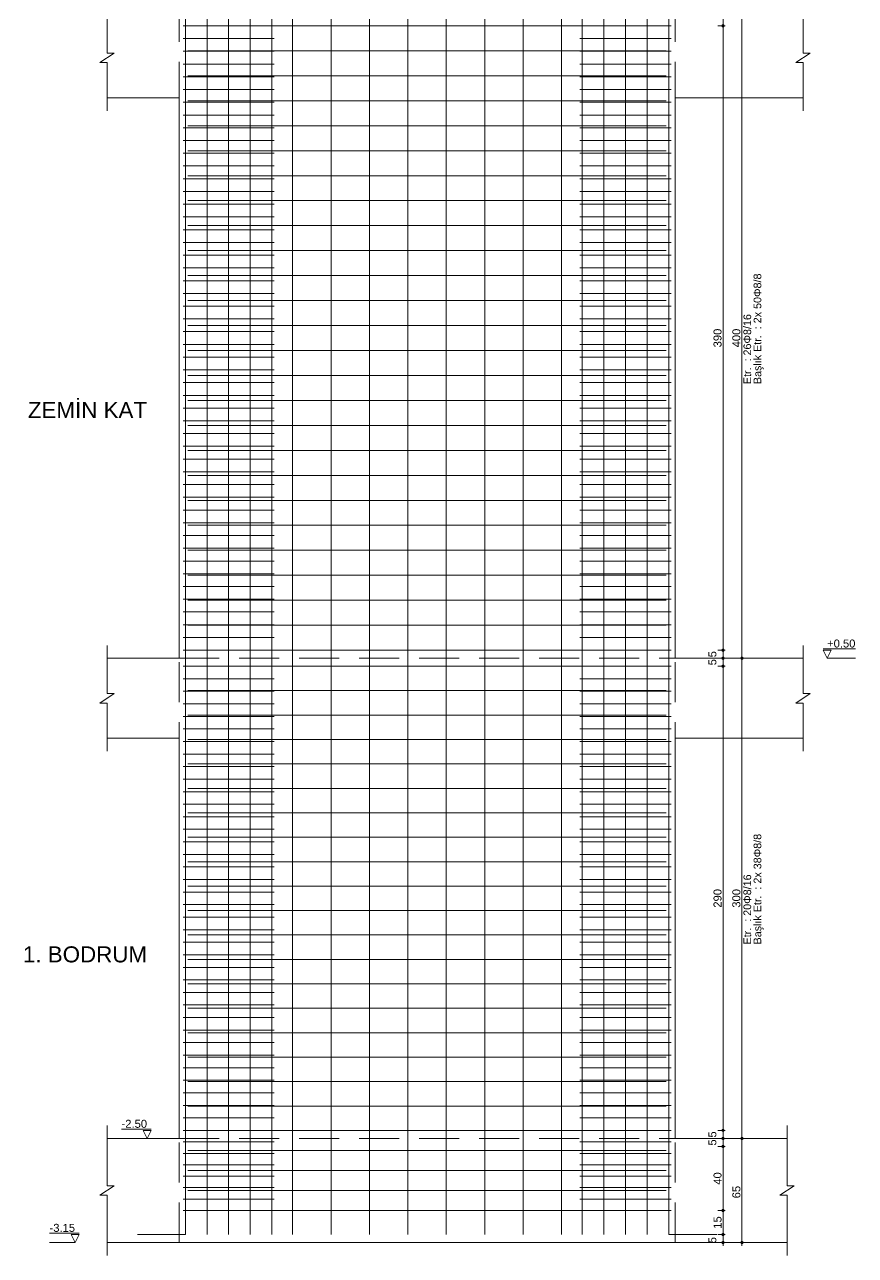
# Model space of a CAD drawing. Header units: millimetres. Extents: x 2232 to 85269, y -3593 to 5869.
# Drawn here: x 79510 to 80289, y -1392 to -239 of the extents above; entities that cross this region are included whole.
import ezdxf

# ---------------------------------------------------------------- set-up
doc = ezdxf.new("R2010")
doc.units = ezdxf.units.MM
doc.linetypes.add('DASHED2', pattern=[37.5, 25, -12.5])
for name, color, linetype in [('Donatı Çizgisi', 7, 'Continuous'), ('Panel', 7, 'Continuous'), ('Standart', 7, 'Continuous'), ('Ölçülendirme', 7, 'Continuous')]:
    doc.layers.add(name, color=color, linetype=linetype)
doc.styles.add('arial_1_18', font='arial.ttf', dxfattribs={"height": 0.2})

# ---------------------------------------------------------------- blocks, each defined once
blk = doc.blocks.new('IDE824Entity7259')
at = {"layer": 'Donatı Çizgisi', "color": 5, "linetype": 'Continuous', "lineweight": 5}
for points in [[(11187.87, 185.24), (11187.87, 1540.24)], [(11201.36, 185.24), (11201.36, 1540.24)], [(11214.87, 185.24), (11214.87, 1540.24)], [(11228.37, 185.24), (11228.37, 1540.24)], [(11241.87, 185.24), (11241.87, 1540.24)], [(11254.86, 185.24), (11254.86, 1540.24)], [(11278.87, 185.24), (11278.87, 1540.24)], [(11302.87, 185.24), (11302.87, 1540.24)], [(11326.87, 185.24), (11326.87, 1540.24)], [(11350.87, 185.24), (11350.87, 1540.24)], [(11374.87, 185.24), (11374.87, 1540.24)], [(11398.87, 185.24), (11398.87, 1540.24)], [(11422.86, 185.24), (11422.86, 1540.24)], [(11435.87, 185.24), (11435.87, 1540.24)], [(11449.37, 185.24), (11449.37, 1540.24)], [(11462.87, 185.24), (11462.87, 1540.24)], [(11476.36, 185.24), (11476.36, 1540.24)], [(11489.87, 185.24), (11489.87, 1540.24)], [(11157.87, 185.24), (11187.87, 185.24)], [(11489.87, 185.24), (11519.86, 185.24)]]:
    blk.add_lwpolyline(points, dxfattribs=at)
at = {"layer": 'Donatı Çizgisi', "color": 1, "linetype": 'Continuous', "lineweight": 5}
for points in [[(11186.37, 940.24), (11491.37, 940.24)], [(11186.37, 932.28), (11243.36, 932.28)], [(11434.36, 932.28), (11491.37, 932.28)], [(11186.37, 924.32), (11243.36, 924.32)], [(11189.37, 924.64), (11488.37, 924.64)], [(11434.36, 924.32), (11491.37, 924.32)], [(11186.37, 916.36), (11243.36, 916.36)], [(11434.36, 916.36), (11491.37, 916.36)], [(11186.37, 908.4), (11243.36, 908.4)], [(11189.37, 909.04), (11488.37, 909.04)], [(11434.36, 908.4), (11491.37, 908.4)], [(11186.37, 900.44), (11243.36, 900.44)], [(11434.36, 900.44), (11491.37, 900.44)], [(11186.37, 892.48), (11243.36, 892.48)], [(11189.37, 893.44), (11488.37, 893.44)], [(11434.36, 892.48), (11491.37, 892.48)], [(11186.37, 884.53), (11243.36, 884.53)], [(11434.36, 884.53), (11491.37, 884.53)], [(11186.37, 876.57), (11243.36, 876.57)], [(11189.37, 877.84), (11488.37, 877.84)], [(11434.36, 876.57), (11491.37, 876.57)], [(11186.37, 868.61), (11243.36, 868.61)], [(11189.37, 862.24), (11488.37, 862.24)], [(11434.36, 868.61), (11491.37, 868.61)], [(11186.37, 860.65), (11243.36, 860.65)], [(11434.36, 860.65), (11491.37, 860.65)], [(11186.37, 852.69), (11243.36, 852.69)], [(11189.37, 846.64), (11488.37, 846.64)], [(11434.36, 852.69), (11491.37, 852.69)], [(11186.37, 844.73), (11243.36, 844.73)], [(11434.36, 844.73), (11491.37, 844.73)], [(11186.37, 836.77), (11243.36, 836.77)], [(11189.37, 831.04), (11488.37, 831.04)], [(11434.36, 836.77), (11491.37, 836.77)], [(11186.37, 828.81), (11243.36, 828.81)], [(11434.36, 828.81), (11491.37, 828.81)], [(11186.37, 820.85), (11243.36, 820.85)], [(11189.37, 815.44), (11488.37, 815.44)], [(11434.36, 820.85), (11491.37, 820.85)], [(11186.37, 812.89), (11243.36, 812.89)], [(11434.36, 812.89), (11491.37, 812.89)], [(11186.37, 804.93), (11243.36, 804.93)], [(11189.37, 799.84), (11488.37, 799.84)], [(11434.36, 804.93), (11491.37, 804.93)], [(11186.37, 796.97), (11243.36, 796.97)], [(11434.36, 796.97), (11491.37, 796.97)], [(11186.37, 789.02), (11243.36, 789.02)], [(11189.37, 784.24), (11488.37, 784.24)], [(11434.36, 789.02), (11491.37, 789.02)], [(11186.37, 781.06), (11243.36, 781.06)], [(11434.36, 781.06), (11491.37, 781.06)], [(11186.37, 773.1), (11243.36, 773.1)], [(11434.36, 773.1), (11491.37, 773.1)], [(11186.37, 765.14), (11243.36, 765.14)], [(11189.37, 768.64), (11488.37, 768.64)], [(11434.36, 765.14), (11491.37, 765.14)], [(11186.37, 757.18), (11243.36, 757.18)], [(11434.36, 757.18), (11491.37, 757.18)], [(11186.37, 749.22), (11243.36, 749.22)], [(11189.37, 753.04), (11488.37, 753.04)], [(11434.36, 749.22), (11491.37, 749.22)], [(11186.37, 741.26), (11243.36, 741.26)], [(11434.36, 741.26), (11491.37, 741.26)], [(11186.37, 733.3), (11243.36, 733.3)], [(11189.37, 737.44), (11488.37, 737.44)], [(11434.36, 733.3), (11491.37, 733.3)], [(11186.37, 725.34), (11243.36, 725.34)], [(11434.36, 725.34), (11491.37, 725.34)], [(11186.37, 717.38), (11243.36, 717.38)], [(11189.37, 721.84), (11488.37, 721.84)], [(11434.36, 717.38), (11491.37, 717.38)], [(11186.37, 709.42), (11243.36, 709.42)], [(11434.36, 709.42), (11491.37, 709.42)], [(11186.37, 701.46), (11243.36, 701.46)], [(11189.37, 706.24), (11488.37, 706.24)], [(11434.36, 701.46), (11491.37, 701.46)], [(11186.37, 693.51), (11243.36, 693.51)], [(11434.36, 693.51), (11491.37, 693.51)], [(11186.37, 685.55), (11243.36, 685.55)], [(11189.37, 690.64), (11488.37, 690.64)], [(11434.36, 685.55), (11491.37, 685.55)], [(11186.37, 677.59), (11243.36, 677.59)], [(11434.36, 677.59), (11491.37, 677.59)], [(11186.37, 669.63), (11243.36, 669.63)], [(11189.37, 675.04), (11488.37, 675.04)], [(11434.36, 669.63), (11491.37, 669.63)], [(11186.37, 661.67), (11243.36, 661.67)], [(11434.36, 661.67), (11491.37, 661.67)], [(11186.37, 653.71), (11243.36, 653.71)], [(11189.37, 659.44), (11488.37, 659.44)], [(11434.36, 653.71), (11491.37, 653.71)], [(11186.37, 645.75), (11243.36, 645.75)], [(11189.37, 643.84), (11488.37, 643.84)], [(11434.36, 645.75), (11491.37, 645.75)], [(11186.37, 637.79), (11243.36, 637.79)], [(11434.36, 637.79), (11491.37, 637.79)], [(11186.37, 629.83), (11243.36, 629.83)], [(11189.37, 628.24), (11488.37, 628.24)], [(11434.36, 629.83), (11491.37, 629.83)], [(11186.37, 621.87), (11243.36, 621.87)], [(11434.36, 621.87), (11491.37, 621.87)], [(11186.37, 613.91), (11243.36, 613.91)], [(11189.37, 612.64), (11488.37, 612.64)], [(11434.36, 613.91), (11491.37, 613.91)], [(11186.37, 605.95), (11243.36, 605.95)], [(11434.36, 605.95), (11491.37, 605.95)], [(11186.37, 598), (11243.36, 598)], [(11189.37, 597.04), (11488.37, 597.04)], [(11434.36, 598), (11491.37, 598)], [(11186.37, 590.04), (11243.36, 590.04)], [(11434.36, 590.04), (11491.37, 590.04)], [(11186.37, 582.08), (11243.36, 582.08)], [(11189.37, 581.44), (11488.37, 581.44)], [(11434.36, 582.08), (11491.37, 582.08)], [(11186.37, 574.12), (11243.36, 574.12)], [(11434.36, 574.12), (11491.37, 574.12)], [(11186.37, 566.16), (11243.36, 566.16)], [(11189.37, 565.84), (11488.37, 565.84)], [(11434.36, 566.16), (11491.37, 566.16)], [(11186.37, 558.2), (11243.36, 558.2)], [(11434.36, 558.2), (11491.37, 558.2)], [(11186.37, 550.24), (11491.37, 550.24)], [(11186.37, 540.24), (11491.37, 540.24)], [(11186.37, 532.4), (11243.36, 532.4)], [(11434.36, 532.4), (11491.37, 532.4)], [(11186.37, 524.56), (11243.36, 524.56)], [(11189.37, 524.98), (11488.37, 524.98)], [(11434.36, 524.56), (11491.37, 524.56)], [(11186.37, 516.73), (11243.36, 516.73)], [(11434.36, 516.73), (11491.37, 516.73)], [(11186.37, 508.89), (11243.36, 508.89)], [(11189.37, 509.71), (11488.37, 509.71)], [(11434.36, 508.89), (11491.37, 508.89)], [(11186.37, 501.05), (11243.36, 501.05)], [(11434.36, 501.05), (11491.37, 501.05)], [(11186.37, 493.21), (11243.36, 493.21)], [(11189.37, 494.45), (11488.37, 494.45)], [(11434.36, 493.21), (11491.37, 493.21)], [(11186.37, 485.38), (11243.36, 485.38)], [(11434.36, 485.38), (11491.37, 485.38)], [(11186.37, 477.54), (11243.36, 477.54)], [(11189.37, 479.19), (11488.37, 479.19)], [(11434.36, 477.54), (11491.37, 477.54)], [(11186.37, 469.7), (11243.36, 469.7)], [(11434.36, 469.7), (11491.37, 469.7)], [(11186.37, 461.86), (11243.36, 461.86)], [(11189.37, 463.92), (11488.37, 463.92)], [(11434.36, 461.86), (11491.37, 461.86)], [(11186.37, 454.02), (11243.36, 454.02)], [(11434.36, 454.02), (11491.37, 454.02)], [(11186.37, 446.19), (11243.36, 446.19)], [(11189.37, 448.66), (11488.37, 448.66)], [(11434.36, 446.19), (11491.37, 446.19)], [(11186.37, 438.35), (11243.36, 438.35)], [(11434.36, 438.35), (11491.37, 438.35)], [(11189.37, 433.4), (11488.37, 433.4)], [(11186.37, 430.51), (11243.36, 430.51)], [(11434.36, 430.51), (11491.37, 430.51)], [(11186.37, 422.67), (11243.36, 422.67)], [(11189.37, 418.13), (11488.37, 418.13)], [(11434.36, 422.67), (11491.37, 422.67)], [(11186.37, 414.83), (11243.36, 414.83)], [(11434.36, 414.83), (11491.37, 414.83)], [(11186.37, 407), (11243.36, 407)], [(11189.37, 402.87), (11488.37, 402.87)], [(11434.36, 407), (11491.37, 407)], [(11186.37, 399.16), (11243.36, 399.16)], [(11434.36, 399.16), (11491.37, 399.16)], [(11186.37, 391.32), (11243.36, 391.32)], [(11189.37, 387.61), (11488.37, 387.61)], [(11434.36, 391.32), (11491.37, 391.32)], [(11186.37, 383.48), (11243.36, 383.48)], [(11434.36, 383.48), (11491.37, 383.48)], [(11186.37, 375.65), (11243.36, 375.65)], [(11189.37, 372.35), (11488.37, 372.35)], [(11434.36, 375.65), (11491.37, 375.65)], [(11186.37, 367.81), (11243.36, 367.81)], [(11434.36, 367.81), (11491.37, 367.81)], [(11186.37, 359.97), (11243.36, 359.97)], [(11189.37, 357.08), (11488.37, 357.08)], [(11434.36, 359.97), (11491.37, 359.97)], [(11186.37, 352.13), (11243.36, 352.13)], [(11434.36, 352.13), (11491.37, 352.13)], [(11186.37, 344.29), (11243.36, 344.29)], [(11189.37, 341.82), (11488.37, 341.82)], [(11434.36, 344.29), (11491.37, 344.29)], [(11186.37, 336.46), (11243.36, 336.46)], [(11434.36, 336.46), (11491.37, 336.46)], [(11186.37, 328.62), (11243.36, 328.62)], [(11189.37, 326.56), (11488.37, 326.56)], [(11434.36, 328.62), (11491.37, 328.62)], [(11186.37, 320.78), (11243.36, 320.78)], [(11434.36, 320.78), (11491.37, 320.78)], [(11186.37, 312.94), (11243.36, 312.94)], [(11189.37, 311.29), (11488.37, 311.29)], [(11434.36, 312.94), (11491.37, 312.94)], [(11186.37, 305.1), (11243.36, 305.1)], [(11434.36, 305.1), (11491.37, 305.1)], [(11186.37, 297.27), (11243.36, 297.27)], [(11189.37, 296.03), (11488.37, 296.03)], [(11434.36, 297.27), (11491.37, 297.27)], [(11186.37, 289.43), (11243.36, 289.43)], [(11434.36, 289.43), (11491.37, 289.43)], [(11186.37, 281.59), (11243.36, 281.59)], [(11189.37, 280.77), (11488.37, 280.77)], [(11434.36, 281.59), (11491.37, 281.59)], [(11186.37, 273.75), (11243.36, 273.75)], [(11434.36, 273.75), (11491.37, 273.75)], [(11186.37, 265.92), (11243.36, 265.92)], [(11189.37, 265.5), (11488.37, 265.5)], [(11434.36, 265.92), (11491.37, 265.92)], [(11186.37, 258.08), (11243.36, 258.08)], [(11434.36, 258.08), (11491.37, 258.08)], [(11186.37, 250.24), (11491.37, 250.24)], [(11186.37, 243.1), (11243.36, 243.1)], [(11434.36, 243.1), (11491.37, 243.1)], [(11186.37, 235.95), (11243.36, 235.95)], [(11189.37, 237.74), (11488.37, 237.74)], [(11434.36, 235.95), (11491.37, 235.95)], [(11186.37, 228.81), (11243.36, 228.81)], [(11189.37, 225.24), (11488.37, 225.24)], [(11434.36, 228.81), (11491.37, 228.81)], [(11186.37, 221.67), (11243.36, 221.67)], [(11434.36, 221.67), (11491.37, 221.67)], [(11186.37, 214.53), (11243.36, 214.53)], [(11189.37, 212.74), (11488.37, 212.74)], [(11434.36, 214.53), (11491.37, 214.53)], [(11186.37, 207.38), (11243.36, 207.38)], [(11186.37, 200.24), (11491.37, 200.24)], [(11434.36, 207.38), (11491.37, 207.38)]]:
    blk.add_lwpolyline(points, dxfattribs=at)
at = {"layer": 'Panel', "color": 1, "linetype": 'Continuous', "lineweight": 5}
for points in [[(11138.86, 923.24), (11138.86, 953.24)], [(11573.87, 923.24), (11573.87, 953.24)], [(11134.36, 917.24), (11143.36, 923.24)], [(11138.86, 923.24), (11143.36, 923.24)], [(11569.37, 917.24), (11578.37, 923.24)], [(11573.87, 923.24), (11578.37, 923.24)], [(11134.36, 917.24), (11138.86, 917.24)], [(11138.86, 887.24), (11138.86, 917.24)], [(11569.37, 917.24), (11573.87, 917.24)], [(11573.87, 887.24), (11573.87, 917.24)], [(11138.86, 895.24), (11183.86, 895.24)], [(11183.86, 545.24), (11183.86, 895.24)], [(11493.87, 545.24), (11493.87, 895.24)], [(11493.87, 895.24), (11573.87, 895.24)], [(11138.86, 523.24), (11138.86, 553.24)], [(11573.87, 523.24), (11573.87, 553.24)], [(11138.86, 545.24), (11183.86, 545.24)], [(11493.87, 545.24), (11573.87, 545.24)], [(11134.36, 517.24), (11143.36, 523.24)], [(11138.86, 523.24), (11143.36, 523.24)], [(11569.37, 517.24), (11578.37, 523.24)], [(11573.87, 523.24), (11578.37, 523.24)], [(11134.36, 517.24), (11138.86, 517.24)], [(11138.86, 487.24), (11138.86, 517.24)], [(11569.37, 517.24), (11573.87, 517.24)], [(11573.87, 487.24), (11573.87, 517.24)], [(11138.86, 495.24), (11183.86, 495.24)], [(11183.86, 245.24), (11183.86, 495.24)], [(11493.87, 245.24), (11493.87, 495.24)], [(11493.87, 495.24), (11573.87, 495.24)], [(11138.86, 215.74), (11138.86, 253.24)], [(11563.87, 215.74), (11563.87, 253.24)], [(11138.86, 245.24), (11183.86, 245.24)], [(11493.87, 245.24), (11563.87, 245.24)], [(11134.36, 209.74), (11143.36, 215.74)], [(11138.86, 215.74), (11143.36, 215.74)], [(11559.37, 209.74), (11568.37, 215.74)], [(11563.87, 215.74), (11568.37, 215.74)], [(11134.36, 209.74), (11138.86, 209.74)], [(11138.86, 172.24), (11138.86, 209.74)], [(11559.37, 209.74), (11563.87, 209.74)], [(11563.87, 172.24), (11563.87, 209.74)], [(11138.86, 180.24), (11563.87, 180.24)]]:
    blk.add_lwpolyline(points, dxfattribs=at)
at = {"layer": 'Panel', "color": 1, "linetype": 'DASHED2', "lineweight": 5}
for points in [[(11183.86, 545.24), (11493.87, 545.24)], [(11183.86, 245.24), (11493.87, 245.24)]]:
    blk.add_lwpolyline(points, dxfattribs=at)
at = {"layer": 'Ölçülendirme', "color": 1, "linetype": 'DASHED2', "lineweight": 5}
for points in [[(11183.87, 180.24), (11183.87, 1595.24)], [(11493.87, 180.24), (11493.87, 1595.24)]]:
    blk.add_lwpolyline(points, dxfattribs=at)
at = {"layer": 'Ölçülendirme', "color": 1, "linetype": 'Continuous', "lineweight": 5}
for points in [[(11523.87, 178.24), (11523.87, 1547.24)], [(11535.63, 178.24), (11535.63, 1547.24)], [(11520.62, 940.24), (11525.12, 940.24)], [(11520.62, 550.24), (11525.12, 550.24)], [(11586.37, 551.07), (11606.54, 551.07)], [(11588.87, 545.24), (11586.37, 550.24)], [(11586.37, 550.24), (11591.37, 550.24)], [(11591.37, 550.24), (11588.87, 545.24)], [(11520.62, 545.24), (11525.12, 545.24)], [(11520.62, 540.24), (11525.12, 540.24)], [(11532.38, 545.24), (11536.88, 545.24)], [(11606.54, 545.24), (11588.87, 545.24)], [(11166.36, 251.07), (11147.94, 251.07)], [(11163.86, 245.24), (11161.36, 250.24)], [(11161.36, 250.24), (11166.36, 250.24)], [(11166.36, 250.24), (11163.86, 245.24)], [(11520.62, 250.24), (11525.12, 250.24)], [(11147.94, 245.24), (11163.86, 245.24)], [(11520.62, 245.24), (11525.12, 245.24)], [(11520.62, 240.24), (11525.12, 240.24)], [(11532.38, 245.24), (11536.88, 245.24)], [(11520.62, 200.24), (11525.12, 200.24)], [(11121.36, 186.07), (11102.94, 186.07)], [(11118.86, 180.24), (11116.36, 185.24)], [(11116.36, 185.24), (11121.36, 185.24)], [(11121.36, 185.24), (11118.86, 180.24)], [(11520.62, 185.24), (11525.12, 185.24)], [(11102.94, 180.24), (11118.86, 180.24)], [(11520.62, 180.24), (11525.12, 180.24)], [(11532.38, 180.24), (11536.88, 180.24)]]:
    blk.add_lwpolyline(points, dxfattribs=at)
for centre in [(11523.87, 940.24), (11523.87, 940.24), (11523.87, 550.24), (11523.87, 550.24), (11523.87, 545.24), (11523.87, 545.24), (11535.63, 545.24), (11535.63, 545.24), (11523.87, 540.24), (11523.87, 540.24), (11523.87, 250.24), (11523.87, 250.24), (11523.87, 245.24), (11523.87, 245.24), (11523.87, 240.24), (11523.87, 240.24), (11535.63, 245.24), (11535.63, 245.24), (11523.87, 200.24), (11523.87, 200.24), (11523.87, 185.24), (11523.87, 185.24), (11523.87, 180.24), (11535.63, 180.24)]:
    blk.add_circle(centre, 0.75, dxfattribs=at)
at = {"layer": 'Panel', "color": 1, "linetype": 'Continuous', "lineweight": 5, "style": 'arial_1_18'}
for s, p in [('ZEMİN KAT', (11089.37, 695.24)), ('1. BODRUM', (11086.28, 355.24))]:
    blk.add_text(s, height=10, dxfattribs=at).set_placement(p)
at = {"layer": 'Ölçülendirme', "color": 5, "linetype": 'Continuous', "lineweight": 5, "style": 'arial_1_18'}
for s, p in [('Başlık Etr.  : 2x 50Φ8/8', (11547.72, 716.44)), ('Etr.  : 26Φ8/16', (11541.39, 716.44)), ('Başlık Etr.  : 2x 38Φ8/8', (11547.72, 366.44)), ('Etr.  : 20Φ8/16', (11541.39, 366.44))]:
    blk.add_text(s, height=4.8, rotation=90, dxfattribs=at).set_placement(p)
at = {"layer": 'Ölçülendirme', "color": 1, "linetype": 'Continuous', "lineweight": 5, "style": 'arial_1_18'}
for s, p in [('390', (11522.87, 739.41)), ('400', (11534.63, 739.41)), ('5', (11519.62, 545.8)), ('5', (11519.62, 540.8)), ('290', (11522.87, 389.41)), ('300', (11534.63, 389.41)), ('5', (11519.62, 245.8)), ('5', (11519.62, 240.8)), ('40', (11522.87, 216.36)), ('65', (11534.63, 207.86)), ('15', (11522.87, 188.86)), ('5', (11519.62, 179.8))]:
    blk.add_text(s, height=5, rotation=90, dxfattribs=at).set_placement(p)
for s, p in [('+0.50', (11588.87, 551.91)), ('-2.50', (11147.94, 251.91)), ('-3.15', (11102.94, 186.91))]:
    blk.add_text(s, height=5, dxfattribs=at).set_placement(p)

msp = doc.modelspace()

# ---------------------------------------------------------------- block references
at = {"layer": 'Standart', "xscale": 1.5, "yscale": 1.5, "zscale": 1.5}
msp.add_blockref('IDE824Entity7259', (62879.4, -1650.8), dxfattribs=at)

doc.saveas('drawing.dxf')
